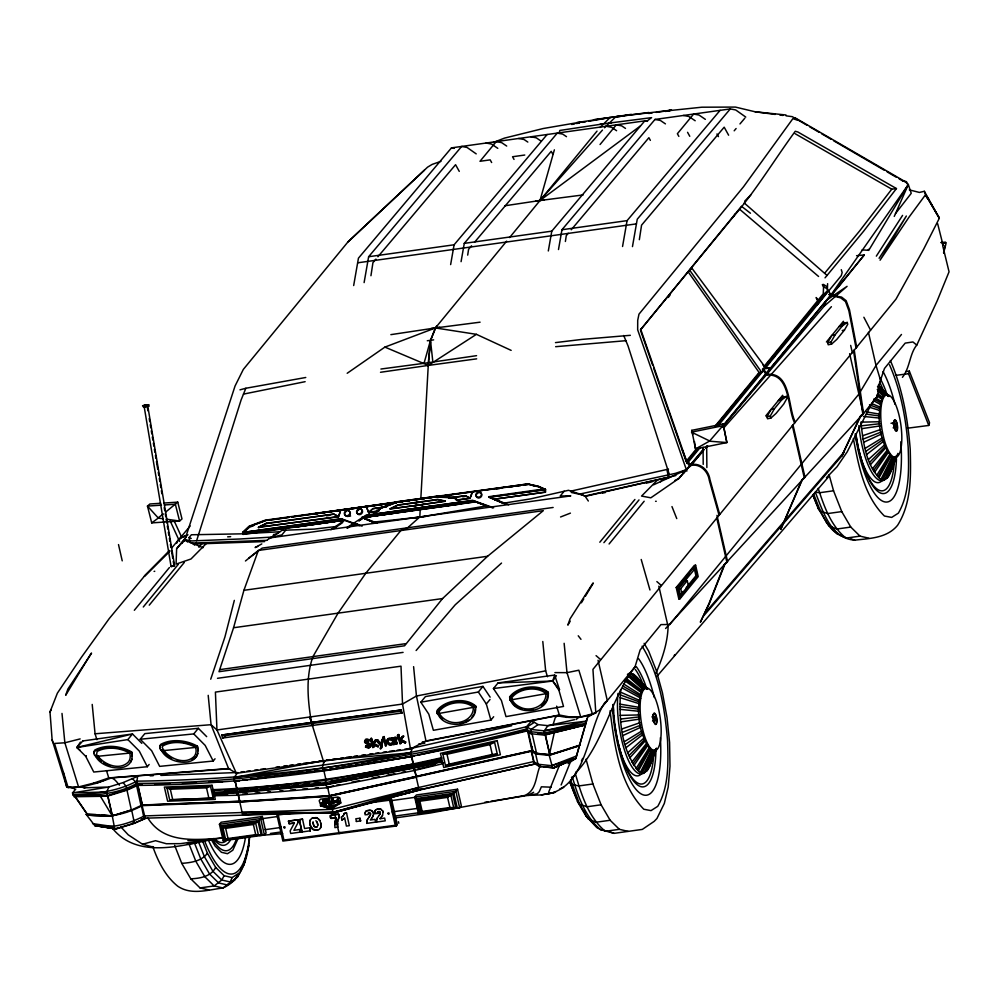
<?xml version="1.0" encoding="UTF-8"?>
<svg xmlns="http://www.w3.org/2000/svg" width="999" height="999" viewBox="0 0 999 999"><rect width="100%" height="100%" fill="white"/><g stroke="black" fill="none" stroke-linecap="round" stroke-linejoin="round"><path stroke-width="1.5" d="M321.066 824.962L320.691 827.384M338.549 798.526L337.699 798.101M334.69 824.787L336.213 817.681C325.699 820.716 330.194 811.937 338.861 814.36L339.385 816.67L337.637 821.39M332.118 799.625L331.78 802.334M474.263 713.723L475.586 705.893C478.384 727.921 440.234 731.068 436.975 710.589C444.942 699.899 465.459 696.99 475.586 705.893L475.786 706.93L437.337 713.736L437.137 712.699L442.569 719.342M541.396 706.405L546.878 700.062L548.201 692.22C550.998 714.248 512.849 717.394 509.59 696.927C517.557 686.226 538.061 683.328 548.201 692.22L548.389 693.269L509.94 700.074L509.752 699.025M327.485 802.247L327.972 799.437L326.198 799.724M330.419 804.844C329.183 807.03 328.808 799.375 327.435 802.647M169.605 550.437L144.405 576.186L169.593 551.211L144.405 576.186L109.203 618.618L81.206 657.592L57.368 693.181L50 711.975L52.135 739.897L66.708 786.837L68.169 787.612L81.581 786.875L84.653 788.199M331.943 800.898L332.23 798.888M327.322 801.223C328.933 803.233 323.801 804.832 325.474 803.446M186.388 536.725L176.636 548.676L176.074 564.123L190.984 558.99L207.155 542.669M333.479 801.86L333.903 802.684M347.19 373.276L384.902 347.103L428.296 365.422L430.482 340.334L435.414 327.947L506.655 241.146M823.626 285.776L823.238 293.831L763.923 366.608M827.609 283.666L827.209 291.883L817.382 304.757M317.694 825.873L317.807 825.124M331.606 801.36L332.43 798.451M337.724 799.687L337.512 801.41L338.261 797.689L338.112 799.212L338.574 798.688M334.677 801.747L334.265 800.961L333.466 801.648M511.85 699.737L511.7 697.864C518.793 688.348 537.037 685.764 546.053 693.681L545.854 692.632C547.365 705.781 530.569 712.537 520.129 707.142A18.506 14.273 3 0 1 511.975 699.712L511.65 698.688L511.975 699.712M324.5 800.499L323.364 800.162M420.229 509.24L419.805 516.97L407.654 527.784L400.849 530.544L365.759 573.289L338.062 613.149L312.937 656.618C305.457 677.422 307.879 701.261 311.451 722.527L312.912 723.413L312.375 725.499L323.439 761.163M420.841 498.389L428.534 360.514L430.507 341.933M337.25 800.773L337.425 798.75L338.324 798.363M942.669 245.529L949.05 271.803L937.224 300.761L916.782 345.092L912.911 341.958L905.194 343.119L884.477 368.456L879.108 384.29L877.559 396.303L863.373 413.673L668.119 625.774C667.757 642.12 662.587 658.104 656.031 672.964M327.535 800.998L328.084 799.275L327.51 799.874M329.92 802.497C330.657 802.259 331.044 805.281 329.77 804.52M574.462 719.692L547.902 725.661L544.268 730.843L544.592 735.139L585.514 724.912L554.345 732.392L549.225 755.381L535.626 753.958L531.281 751.298L329.071 796.353L239.173 801.972L142.108 805.656C124.85 814.872 105.669 818.73 86.326 814.56L94.73 825.524L116.021 829.008L133.991 823.476L145.792 818.243L134.403 823.076L115.185 828.983L114.311 826.735L112.275 815.933L131.381 810.052L141.171 805.481M313.062 821.852L312.999 823.326M337.512 825.186L337.724 821.303M152.76 846.528C158.054 861.3 165.197 876.111 177.672 886.163C191.271 895.504 208.029 889.834 222.964 887.974C242.745 879.407 248.276 856.155 249.613 836.675M330.182 805.057C328.659 804.158 327.085 796.802 329.333 805.144M334.89 822.339L334.89 827.609L337.849 827.135L337.55 823.326M620.629 689.71C618.806 717.494 620.292 750.199 639.472 772.015L643.656 772.989L647.352 770.566L650.312 764.897L651.336 760.551M326.411 803.471L327.21 803.059L327.547 799.999M653.071 716.108L653.196 714.884A5.769 1.773 82 0 1 656.368 716.608A5.769 1.773 82 0 1 655.631 724.487A5.769 1.773 82 0 1 653.071 716.108L652.147 717.182L653.196 714.884M893.83 421.678L893.718 422.902A5.769 1.773 82 0 0 896.265 431.281A5.769 1.773 82 0 0 897.015 423.401A5.769 1.773 82 0 0 893.83 421.678L892.794 423.976L893.718 422.902L891.008 423.276M330.894 803.745L331.094 801.847M331.094 802.984L330.219 805.206M329.77 802.659L329.982 801.922M337.337 801.535L337.113 802.422L337.575 798.588M329.807 802.372C329.87 799.013 328.621 805.032 330.619 802.721M142.108 805.656L145.23 818.193L333.167 812.349L419.105 789.859L536.388 763.686L419.855 789.947L334.228 812.662L242.595 814.51L238.099 794.467L237.125 795.254L213.249 795.778L214.46 792.969M214.248 794.817L213.249 795.778M321.965 804.17L320.592 803.995L321.453 803.046M330.744 803.521L330.02 805.294M320.966 826.598L321.066 825.823M332.018 801.523L331.656 802.809L332.717 802.771M691.77 430.344L695.529 448.963L726.872 442.569L723.114 423.938L691.77 430.344L692.769 434.553M723.114 423.938L726.872 442.569L709.352 441.183L695.529 448.963L694.455 441.558M370.941 275.736L372.939 262.662L375.924 259.116M331.818 802.959C330.781 803.358 332.305 796.615 332.892 799.113M331.68 802.334L331.431 803.134M467.694 255.12L468.581 249.3L471.578 245.766M565.384 241.471L566.271 235.664L568.256 233.304M639.348 239.685L641.558 225.15L724.188 127.185L728.621 135.202M380.981 744.979L381.356 744.055L377.709 739.822L376.823 739.947L376.461 740.871L377.335 740.746L380.981 744.979L381.755 740.134L383.004 739.085L381.63 747.677L380.369 748.726L381.193 745.017L380.369 748.726M381.356 744.055L382.13 739.21M334.515 801.348C334.315 804.682 336.226 800.374 333.716 801.161M365.022 813.473L365.659 811.575M365.272 812.362L365.072 814.784L368.119 814.585L368.256 813.074L369.58 812.574M381.256 748.601L383.004 739.085M378.284 811.425L377.734 813.386L374.775 813.498L375.349 810.289M374.8 812.1L374.962 811.076M373.576 814.347L372.777 816.72M353.671 285.539L358.454 258.154L451.486 147.864L644.805 120.867L647.502 121.366M364.111 282.605L368.631 256.731L461.65 146.441L467.057 147.452L476.211 153.883M336.039 801.523L336.451 802.409M450.636 264.598L454.095 244.792L547.127 134.503M461.076 261.663L464.273 243.369L557.305 133.092L562.699 134.103L566.495 136.676M548.314 250.961L551.785 231.156L644.805 120.867M558.491 249.538L561.962 229.733L654.982 119.443L730.281 108.928L735.676 109.94L745.766 117.07M622.552 246.503L627.072 220.642L720.104 110.352M632.467 246.603L637.25 219.218L730.281 108.928M333.216 801.822L334.278 802.135M323.763 800.062L324.862 800.174L323.601 799.949A2.073 1.936 47.5 0 0 322.877 800.324L322.565 801.123L324.338 803.146M336.313 801.223L336.576 802.072M413.411 766.458L413.648 765.771L325.674 782.604L236.576 791.158L236.189 789.472L325.187 780.481L413.261 764.098L413.411 766.458L440.909 760.476L441.546 757.729C366.458 774.799 289.997 786.6 212.999 789.647L212.025 790.434L213.149 792.282L236.201 791.208L237.175 790.421L235.065 781.23L239.648 780.656M440.909 760.476L441.546 757.729M132.193 756.355L131.543 751.847L131.581 752.909L95.792 756.48L94.156 754.62L93.819 751.71L94.868 749.999C105.969 744.068 120.767 745.853 131.543 751.847C136.726 774.15 102.71 770.978 95.617 756.131L95.754 755.406L101.561 761.338M160.015 747.889L159.703 746.041L160.752 744.33C171.865 738.386 186.663 740.172 197.427 746.166C202.61 768.481 168.594 765.296 161.501 750.449L161.638 749.737L164.623 753.308M197.465 747.24C186.701 741.246 171.903 739.447 160.789 745.391L159.74 747.102L160.052 748.95L161.676 750.798L197.465 747.24L197.427 746.166L195.579 747.427A18.506 12.9 21.4 0 1 194.418 756.168C185.702 765.259 170.23 759.14 163.686 750.237L162.138 747.302L163.074 745.778C172.952 740.484 186.114 742.082 195.692 747.414L195.654 746.353M943.58 252.897L944.954 245.766M943.705 252.747L946.041 243.419L945.691 242.445L941.108 242.42M137.537 777.509L136.788 781.156L137.475 785.414C268.893 784.227 399.25 762.212 526.648 731.056L530.993 733.716L544.592 735.139M332.592 799.712L332.205 798.8M332.642 799.512L332.555 798.563L332.005 799.4M323.738 799.787A2.11 1.973 47.5 0 0 322.839 800.336C328.484 805.556 315.622 804.57 323.314 802.721A6.331 5.919 47.5 0 0 321.416 803.308M337.45 802.047L338.436 800.324L338.661 801.223M370.429 814.972L370.404 813.223L368.993 812.637M380.132 813.686L380.307 812.449L379.195 811.375M380.344 812.999L379.707 814.472M237.725 839.285L232.817 850.199L227.485 853.708L221.441 852.297L215.11 846.078L211.239 839.447M891.458 469.542L887.999 477.36L884.302 479.795L880.119 478.821C865.484 464.235 863.273 441.72 860.813 422.165L879.632 421.728M334.99 821.34L336.213 817.681M587.362 718.181L575.774 758.503L553.896 767.856L539.435 766.508L534.84 763.785L533.641 761.588L531.281 751.298M234.328 600.387L224.925 636.962L210.727 679.208M324.787 803.046L323.976 803.958M343.793 814.672L344.18 813.448L346.578 813.124L349.338 825.686L346.403 826.073L344.63 817.819L343.406 819.118M377.959 811.787L377.734 813.386M327.297 800.511L327.947 799.437M233.566 627.747L243.918 590.309L258.354 550.449L543.331 510.651L487.599 556.268L442.557 598.563L404.583 645.779L218.993 671.703L233.566 627.747L442.557 598.563M339.136 515.372L340.671 509.902M470.666 497.002L472.589 491.845M380.919 369.031L424.038 363.311L430.482 340.334L433.653 339.86M509.59 237.562L540.009 200.499L554.37 149.838M559.015 133.441L559.852 130.457L605.894 123.501M327.572 802.484L327.073 803.221M584.802 726.872L575.774 758.503L552.647 767.894L549.225 755.381L579.532 745.679L549.775 754.832L536.613 753.458L531.98 750.724L329.483 795.853L239.173 801.972M584.952 724.3L587.712 717.157L599.6 710.014L635.014 666.87L640.134 649.949L660.938 624.6L669.992 624.487M750.449 213.224L741.483 206.293L640.384 329.982L732.979 217.158C756.031 190.534 774.375 159.765 795.254 131.281L797.851 131.993L896.44 188.561L863.66 231.156L825.037 277.847M907.192 428.246L928.745 425.449L908.541 373.726L909.352 371.116L905.818 371.566M928.745 425.449L929.569 422.839L909.352 371.116M540.259 765.571C535.601 775.661 536.738 790.733 524.7 795.466L430.207 813.024L394.667 817.994M552.984 724.949L555.244 717.694L557.317 715.796L561.338 716.246M196.616 540.734L241.109 399.95L245.854 388.261L305.769 377.485M554.67 675.062L552.747 681.031L558.941 690.321L563.511 706.443L505.993 716.62L501.423 700.499L493.444 688.536L498.051 682.916L554.67 675.062L559.502 689.635L558.941 690.321M184.378 541.283L235.052 386.014L243.319 369.418L347.914 241.97L427.572 167.158L432.155 164.398L440.971 161.351M325.849 801.548L325.249 800.199L328.047 799.237M339.198 801.797C338.836 802.447 336.85 801.073 339.098 801.722M396.903 744.168C393.456 741.608 399.475 735.476 395.342 739.135L395.454 737.349L394.593 737.462L396.041 744.28L397.277 743.244C394.543 740.084 399.438 733.903 395.342 739.135M442.532 763.76L441.483 761.263L442.532 763.76L414.335 770.504L414.023 767.444L413.386 768.219L326.124 784.764L236.925 792.869L237.462 795.241L326.81 787.774L413.936 770.591L414.573 769.817L419.105 789.859L421.703 788.586M414.335 770.504L414.573 769.817M336.014 801.423C334.965 801.96 337.6 802.172 336.526 802.497M258.828 527.934L258.429 527.36L338.486 516.57L340.734 510.114M456.156 500.074L470.017 498.201L472.265 491.745M431.093 339.223L435.439 328.384M335.352 800.836C338.399 800.224 333.304 801.098 336.213 801.073M337.587 801.46L337.987 800.574M332.879 802.559L331.656 802.809M322.939 800.511L324.775 802.796L322.128 803.995M559.615 764.872L548.713 792.057M338.124 819.442L338.649 818.019M511.7 725.749L412.437 748.114L410.676 752.821L411.263 757.055L414.672 755.744M330.881 804.307L330.532 804.932M571.203 760.027L561.113 785.002M649.55 766.345L656.206 749.4M890.196 473.139L897.951 453.371M546.216 794.292C587.462 787.724 586.825 729.395 604.82 702.584L607.305 700.624L598.051 660.239M648.851 767.682L656.418 748.601M889.497 474.475L897.065 455.407M367.445 819.555L367.07 820.404A7.53 6.856 41.9 0 0 366.808 823.376L375.562 822.127L374.937 819.355L370.342 820.042L371.878 817.969M377.147 818.268L376.76 819.118A7.53 6.856 41.9 0 0 376.511 822.077L385.264 820.841L384.627 818.069L380.032 818.755L381.581 816.683M648.064 769.193L656.355 748.413L655.956 749.175A64.011 19.618 82 0 1 635.052 782.704A64.011 19.618 82 0 1 613.249 704.532M888.71 475.999L896.44 456.593M365.259 741.795L365.497 739.41A2.385 1.998 21.9 0 1 367.807 739.173L369.205 739.997L368.269 741.52L367.382 740.933A1.561 1.311 21.9 0 0 365.909 740.896L365.759 742.457L370.117 745.104A2.385 2.01 21.9 0 1 370.579 746.678L368.681 748.313L365.509 747.002L366.508 745.566L369.18 746.515A1.536 1.286 21.9 0 0 369.942 745.729L368.668 743.818M365.509 747.002L366.508 745.566M368.269 741.52L369.205 739.997M372.827 747.527L374.051 746.478L372.827 747.527L370.304 739.36L371.516 738.311L372.59 743.893L371.516 738.311M373.763 743.306L378.496 745.866L378.122 746.79L373.389 744.23L376.461 739.997L375.224 740.172L372.964 742.956M372.59 743.893L375.224 740.172M373.389 744.23L376.461 739.997M377.335 740.746L377.709 739.822M382.892 737.599L384.103 736.563L386.263 745.654L385.427 745.766L382.892 737.599L384.103 736.563M385.427 745.766L386.638 744.73M392.195 737.799L392.157 739.809L392.195 737.799L393.019 737.687L394.855 743.581L393.643 744.617L393.331 743.606C388.886 749.575 382.842 737.749 390.921 738.773M394.48 744.505L393.019 737.687M393.643 744.617L394.855 743.581M400.037 743.731L401.261 742.682L400.037 743.731L397.502 735.564L398.726 734.515L399.8 740.084L398.726 734.515M397.29 738.686L397.889 737.062M396.041 744.28L394.593 737.462M399.8 740.084L402.435 736.375L403.671 736.201L400.599 740.434L405.332 742.994L405.706 742.057L400.974 739.51L403.671 736.201M651.885 759.19L656.256 748.338M892.519 465.984L896.353 456.493M722.477 427.048L824.113 306.218L826.56 300.2L838.935 286.388L864.272 254.945L856.555 255.707M176.623 543.331C177.747 538.436 183.242 536.863 187.362 535.526M244.98 861.987L237.587 877.072L222.964 887.974L214.161 885.938L200.025 887.911L190.797 878.833L181.756 863.373L174.625 845.329M894.754 459.752L895.903 456.93M137.475 785.414L127.085 790.134L107.318 796.215L106.781 791.945L108.816 786.987L123.164 782.567L137.787 776.298M309.877 820.741L311.788 818.169L316.346 817.557M310.377 819.655L309.702 823.176M646.465 771.153L655.456 749.512M887.1 477.947L896.091 456.306M645.479 771.802L654.782 749.949L653.646 750.699L651.023 750.087C638.361 733.978 635.064 708.84 642.345 689.772L644.655 688.249L647.277 688.86M886.113 478.596L895.416 456.755L896.602 455.981M248.851 845.579L243.506 865.708L240.896 868.268M324.275 803.646L322.702 804.27M644.492 772.452L654.145 750.374M885.126 479.245L894.792 457.167L891.67 456.893C879.008 440.784 875.711 415.646 882.991 396.566L885.301 395.042M387.624 741.158L388.811 739.834L391.533 740.097A2.71 2.273 21.9 0 1 392.607 741.221L392.582 743.481L390.272 744.442A2.722 2.285 21.9 0 1 387.674 741.246M894.255 216.408L908.328 184.528L905.244 181.693L794.954 117.732M320.417 828.009L320.779 827.297M239.298 872.889L232.18 877.572L230.17 881.955L221.778 880.007L212.974 871.353L204.37 856.618L198.214 841.021M373.401 815.459L371.803 818.056M382.48 815.434L383.166 811.95M130.569 762.299L132.005 759.19M197.889 753.508L196.453 756.618L191.758 760.276M392.507 813.236L392.532 813.174A1.324 1.211 41.9 0 0 392.257 811.95L392.207 811.912M178.159 540.372L190.185 525.986M336.463 800.911L336.738 802.022M642.494 772.726L653.046 750.561M883.141 479.52L893.693 457.355M576.373 771.553L574.475 775.499L571.44 777.796M581.418 761.026L582.679 758.403M332.992 799.15L332.492 799.774M436.001 327.222L436.575 326.049M641.52 772.502L652.31 750.386M882.167 479.295L892.944 457.18M50 711.975L51.299 709.377M327.485 802.834L326.124 803.845M640.459 772.252L651.598 750.224M881.106 479.045L892.244 457.018M236.85 876.048L234.827 879.932L227.223 884.927L218.631 882.929L209.603 874.063L200.774 858.953L194.355 842.681M294.38 822.964L290.135 830.931L290.709 833.466L300.662 832.067L300.062 829.432L293.931 830.331L298.226 822.289L297.665 819.829L288.486 821.128L289.073 823.75L294.293 823.051L289.161 823.663L288.561 821.041M329.707 804.42L327.672 801.485M370.005 815.758L370.617 813.735M343.269 815.646L343.868 814.585M367.37 819.642L367.907 818.718M377.073 818.356L378.971 815.496M202.572 841.008L207.417 853.246L215.684 867.407L224.126 875.698L221.778 880.007L214.161 885.938L204.92 876.86L195.891 861.4L188.761 843.356M329.083 799.787L328.621 800.449L329.358 799.45M638.361 770.928L650.299 749.375M878.995 477.722L890.933 456.168M337.899 801.298L339.335 801.635M766.92 416.745L771.053 409.44L774.4 408.766L781.73 399.825L786.513 396.416L787.037 398.214L783.74 404.046L776.073 413.399L770.853 418.082L767.507 418.768L766.92 416.745L770.266 416.059L774.4 408.766M827.647 342.769L831.78 335.464L835.114 334.777L842.444 325.849L847.239 322.44L847.764 324.238L844.455 330.07L836.8 339.41L831.568 344.106L828.221 344.78L827.647 342.769L830.981 342.083L835.114 334.777M416.121 650.524L455.219 604.795L501.535 563.074M637.312 769.892L649.675 748.763M877.946 476.685L890.321 455.556M328.271 801.036L328.771 800.286M895.491 213.611L911.238 193.319L908.328 184.528L868.755 250.337L862.112 249.862M91.171 653.296L65.697 695.254L67.92 688.973L91.571 653.209M330.806 802.409L330.12 803.258M570.217 621.191L567.832 625.124L570.054 618.843L592.882 583.191M581.368 602.834L583.753 598.901M585.339 596.278L593.306 583.166M93.856 752.784L94.905 751.073C106.006 745.129 120.804 746.915 131.581 752.909M380.119 818.668L380.644 817.831M636.038 768.643L648.95 748.051M876.685 475.449L889.597 454.845M876.335 256.144L902.572 215.384M879.095 258.279L906.355 216.021L880.069 260.202L908.915 217.295L925.598 194.643L924.337 191.308L919.392 192.432L909.29 189.86M335.09 802.484L334.528 802.447M320.492 827.921L320.055 828.571A4.695 4.271 41.9 0 1 318.431 829.807L317.707 830.057M80.407 742.12L76.886 747.489L85.752 756.405L93.769 772.04L147.315 766.72L149.151 764.472M335.052 802.509L333.229 802.821L333.666 801.136M471.99 717.182L473.501 714.884M902.422 377.322C909.877 368.219 909.639 353.559 916.782 345.092M556.406 675.636L552.747 681.031L493.444 688.536M215.684 867.407C211.014 876.61 200.112 878.396 190.797 878.833M732.979 217.158L735.127 214.023M633.853 765.596L647.427 745.928M874.487 472.39L888.074 452.722M908.328 184.528L831.543 294.106L722.652 426.785M367.819 818.805L369.268 816.782M418.444 813.536L422.202 811.413L449.912 807.542L459.64 807.779L461.326 805.731L457.542 789.222L416.346 794.979L414.66 797.027L418.444 813.536L459.64 807.779L455.869 791.27L457.542 789.222M237.75 772.502L234.216 777.472L234.54 781.742L239.71 780.669M381.506 816.77L382.555 815.346M369.18 816.87L370.08 815.671M378.883 815.584L379.782 814.385M668.306 297.44L670.154 294.955M632.817 763.835L646.852 744.942M873.463 470.629L887.499 451.748M752.06 382.667L753.92 380.219M756.73 376.523L758.591 374.076L755.581 377.647M328.421 800.873L327.522 801.648M896.44 188.561L891.77 189.161L859.652 230.906L824.724 273.127M692.732 463.499L703.983 449.525M924.337 191.308L939.347 218.207L923.738 248.988L896.016 299.101L592.944 669.367L595.804 712.936C583.578 717.969 570.017 718.818 557.28 715.646L425.362 741.395M867.994 250.225L868.718 249.3M325.1 800.361L325.936 799.712M631.805 762.087L646.203 743.843M872.439 468.881L886.85 450.636M686.513 462.425L698.476 447.564M400.174 739.16L402.435 736.375M698.838 447.727L687.012 461.8M716.395 426.186L760.264 372.327M181.781 543.493L184.902 539.71L191.696 540.934L240.347 538.973L271.728 537.087L274.313 535.476M191.396 542.807L190.235 542.669L189.073 537.587L191.383 534.765L241.733 533.841M134.328 610.277L169.405 567.544M143.282 606.992L178.359 564.26M194.418 545.167L196.216 542.969M149.238 605.157L184.328 562.412M198.913 547.302L202.622 542.794M640.446 125.924L540.009 200.499L597.015 131.131M599.962 127.535L610.114 117.507L588.711 121.279M85.752 756.405L86.326 755.719M285.789 530.094L281.868 534.89L268.793 538.061L570.804 495.879L560.239 496.003L564.173 491.221M80.032 750.237L76.886 747.489L127.86 739.585L132.48 733.965L141.821 743.368M215.047 758.79L213.199 761.038L159.665 766.37L151.648 750.724L140.21 739.248L144.83 733.628L198.364 728.296L206.681 736.65M140.21 739.248L193.756 733.915L198.364 728.296M236.189 789.472L236.788 788.735L235.814 789.535L212.025 790.434M236.576 791.158L237.175 790.421M236.925 792.869L237.562 792.095L236.588 792.881L213.486 793.755M237.462 795.241L238.099 794.467M759.939 373.663L688.136 271.803L691.945 268.244L765.646 367.794M262.325 816.495L258.966 820.616L253.384 824.475L225.674 828.346L222.877 827.497L219.443 824.287L221.116 822.239L262.325 816.495L266.109 832.991L264.423 835.039L223.214 840.796L219.443 824.287L260.639 818.543L264.423 835.039L255.707 834.664L227.997 838.536L223.214 840.796M323.339 762.449L325.087 760.314L322.527 765.484L323.201 770.729L410.015 756.83M325.786 779.744L325.187 780.481L326.548 784.252L413.811 767.707L413.436 766.033L390.447 770.266M415.896 777.297L329.483 795.853L329.208 799.612M493.668 716.733L490.896 720.104L433.379 730.294L428.808 714.173L420.829 702.197L425.437 696.578L482.954 686.4L490.147 697.165M599.825 542.22L634.902 499.475M420.829 702.197L478.346 692.02L482.954 686.4M603.908 542.669L638.985 499.925M703.596 450.586L678.771 478.546L650.836 497.814L641.57 496.066L657.742 479.745M609.09 543.98L644.168 501.236M660.464 481.843L663.236 478.459M490.896 720.104L486.326 703.983L490.022 699.487M691.033 465.696L688.386 461.938L686.113 461.426L696.965 448.201M714.722 426.561L759.115 372.477M687.499 460.601L689.472 458.204M692.432 454.595L694.405 452.185M716.108 425.736L748.676 386.064M750.649 383.666L753.608 380.057M716.121 426.073L760.239 372.315M762.811 364.722L764.647 366.945L818.169 301.723L816.133 297.527L818.843 300.924L764.098 367.232M826.498 291.583L818.843 300.924L825.636 292.657M690.409 466.508L686.95 462.712L687.3 463.249L700.124 447.627M718.731 424.962L841.283 275.637L842.169 272.477L841.283 269.668M683.416 473.264L686.363 469.667L675.361 473.376L579.845 494.055L568.493 490.297L530.282 498.938L504.632 503.034M832.03 294.243L828.933 294.543L832.03 294.243L864.272 254.945M765.709 415.971L782.654 395.304L783.179 397.103L778.383 400.499L781.73 399.825M826.423 341.983L843.368 321.328L843.893 323.127L839.11 326.523L842.444 325.849M676.211 587.487L694.355 565.372L695.604 565.197L698.214 576.61L680.069 598.726L678.821 598.901L676.211 587.487L677.447 587.312L695.604 565.197M689.31 574.325L677.484 588.723L678.733 588.548L680.444 596.016L697.19 575.611L695.479 568.156L678.209 588.998L680.706 588.648L687.25 580.681L688.436 585.876L681.892 593.843L679.407 594.193L678.808 591.595M680.182 594.992L683.141 591.383M686.088 587.787L695.941 575.786L697.19 575.611M678.821 598.901L681.693 595.404M684.552 591.92L689.335 586.101M901.473 334.465L876.023 365.459L858.89 394.093L669.879 624.387M674.188 655.506L674.887 654.645M600.049 144.518L616.321 124.85L621.715 125.862L625.499 128.434M703.558 449.163L678.771 478.546L674.8 480.544M722.327 426.436L826.56 300.2L847.077 286.338L824.113 306.218M171.616 548.051L177.635 540.896M766.857 365.609L769.817 362.075M772.776 358.554L774.762 356.206M703.633 449.463L686.575 469.73L653.608 484.79M377.922 256.755L455.569 164.698L459.265 171.378M474.562 242.22L551.211 151.336L552.697 154.008M571.241 229.758L648.9 137.7L650.374 140.372M734.178 130.807L736.113 128.521M739.972 123.938L744.804 118.219M75.799 789.06L72.502 792.931L74.088 796.752L107.318 796.215M329.158 800.211L329.82 799.437M656.605 676.748L829.395 475.874M704.732 613.336L843.818 452.372L842.681 454.97L703.608 615.946M709.814 440.796L722.851 425.736L691.508 432.142L709.877 441.083M324.051 800.049L324.775 799.862M321.728 802.996L323.439 802.322M325.499 801.71L325.224 800.361M329.92 802.697L330.394 802.771A1.399 1.311 47.5 0 0 330.657 802.047L331.006 801.248L330.969 802.559M333.604 801.423L334.44 800.973M333.429 802.522L334.103 802.309M335.389 801.173L335.352 801.747M280.906 826.772L281.231 828.196M176.636 548.676L184.44 539.86L203.022 547.714M540.009 200.499L602.459 130.082M604.507 127.772L615.821 116.708L671.478 110.177L665.496 111.463M705.656 448.276L707.717 445.954M724.175 427.422L831.405 306.668M288.486 821.128L297.665 819.829M310.352 830.781L302.035 831.967L299.25 819.704L302.547 819.18L304.57 828.521L309.665 827.759L310.277 830.868L309.665 827.759M298.226 822.289L297.59 819.917M302.547 819.18L299.25 819.704M299.987 829.52L300.587 832.155M302.035 831.967L299.325 819.617M330.344 815.571L338.861 814.36M339.31 816.757L338.786 814.447M344.18 813.448L346.578 813.124M342.532 816.42L341.283 817.294L341.995 820.004M340.147 832.454L339.136 833.591L334.328 812.437M360.015 818.231L360.539 820.953L360.015 818.231L355.819 818.78L356.418 821.428M374.775 813.498L377.809 813.298M366.808 823.376L366.883 823.276A7.53 6.856 41.9 0 1 367.145 820.316M379.333 800.211L390.147 798.775L391.158 797.652L397.352 824.874L396.341 825.998L282.867 841.058L276.673 813.835M376.511 822.077L376.586 821.99A7.53 6.856 41.9 0 1 376.848 819.03M207.417 853.246C201.523 861.35 190.996 862.636 181.756 863.373M323.189 800.174L322.839 800.898L324.625 802.959M328.758 800.786L328.009 801.535M870.441 464.635L885.601 447.989M629.795 757.841L644.967 741.196M665.596 628.521L668.119 625.774M342.457 816.508L343.344 815.559M576.023 772.552C604.195 742.844 610.564 698.85 635.014 666.87M320.442 805.756L330.994 806.93L340.796 802.934L331.243 809.028L320.442 805.756L331.356 806.555L340.796 802.934L339.86 797.876L337.999 797.015L320.529 799.188L319.168 800.699L320.791 805.381L326.798 807.679L325.025 798.626M333.404 807.529L331.918 797.764M338.311 801.385L338.261 800.699M744.68 201.174L750.886 194.842M869.567 462.437L885.089 446.678M628.92 755.644L644.442 739.884M365.572 811.663L366.271 810.951M375.274 810.376L375.961 809.665M244.268 531.718L249.463 526.548L265.647 520.479L288.736 517.332M347.914 241.97L424.463 170.13M178.272 540.134L181.269 537.35L187.974 534.777M369.33 512.849L368.756 512.562L372.989 508.628L386.838 506.643L372.989 508.666L368.481 512.387L369.043 512.937M344.118 520.204L243.032 534.415L242.595 532.504L249.076 526.61L265.434 520.704M244.081 532.105L249.488 527.197L253.571 525.724M374.563 516.046L374.126 514.135L380.607 508.241L396.965 502.335M868.431 459.552L884.427 445.005M627.784 752.746L643.793 738.211M339.26 801.56L337.849 800.736M393.306 743.268L392.182 744.03M826.435 477.722L836.975 466.808L847.227 451.81L868.518 409.627L874.4 399.188L877.559 396.303M160.727 503.271L149.887 503.996L147.477 506.093L151.711 522.889L179.583 521.028L181.993 518.931L177.76 502.135L165.772 511.988M245.454 560.988L258.354 550.449M328.446 801.123L327.734 801.685M576.086 719.567L578.396 717.632L595.804 712.936M366.283 739.972L366.133 741.533L370.492 744.168A2.385 2.01 21.9 0 1 370.954 745.754L369.056 747.389M161.413 505.157L147.477 506.093L158.129 517.844L163.386 513.936M213.149 792.282L213.786 791.77L214.123 793.231L237.225 792.357L236.838 790.684L224.55 791.258M683.091 472.29L686.363 469.667M866.745 454.42L883.278 441.521M626.098 747.627L642.632 734.727M147.315 406.218L144.418 406.93M147.79 406.268L174.663 565.946L171.091 566.545L173.838 565.921M100.137 795.828L112.275 815.933L86.326 814.56L112.275 815.933L107.642 795.704L76.261 796.215M222.615 738.036L225.874 735.576L399.937 711.263L402.135 712.961L222.615 738.036L221.691 735.052L401.211 709.989L402.135 712.961M248.938 558.016L262.175 548.101L553.134 507.467M96.603 825.424L94.73 825.524L116.021 829.008L118.082 827.459M646.64 121.329L651.598 117.645L605.631 123.539M151.711 522.889L158.204 518.131L163.149 518.731M428.296 365.422L476.411 334.328L511.151 350.374M575.973 758.378L568.019 763.536M351.785 526.111L355.457 523.476M359.128 520.829L366.496 515.521L375.761 514.185M353.584 525.524L356.031 523.763M270.692 537.749L278.796 532.405M330.906 529.795L344.655 520.179M333.978 528.608L342.732 522.489M544.268 730.843L586.001 723.301L544.13 733.104L530.519 731.68L526.186 729.033C398.976 761.563 268.119 779.532 136.788 781.156C117.095 791.658 94.818 793.93 72.865 794.967C94.93 795.853 117.32 794.28 137.013 783.378C268.843 783.403 398.751 757.03 526.485 726.735L531.118 729.47L544.268 730.843L586.6 721.128L547.902 725.661L538.036 724.625L531.118 729.47L530.993 733.716M865.883 451.323L882.766 439.697M625.237 744.53L642.132 732.891M276.885 533.791L282.068 530.294L314.148 529.12L336.601 526.461M341.92 820.092L343.494 819.03M346.753 527.734L366.009 515.184L376.673 513.698M347.327 528.296L355.007 523.276M358.853 520.779L366.571 515.746L375.711 514.473M538.036 724.625L534.39 722.314L527.16 726.947L526.985 731.168M690.084 269.418L691.945 268.244M325.174 803.546L325.924 803.72M267.42 539.797L269.605 538.436M865.084 448.414L882.267 437.887M326.074 799.824L325.736 801.523M624.437 741.62L641.633 731.081M893.156 427.834L894.142 427.26M652.509 721.028L653.496 720.466M942.444 244.305L945.691 242.445L941.183 242.745M321.091 803.483L321.566 803.146A6.331 5.919 47.5 0 1 323.464 802.559L323.301 802.497M261.8 543.906L255.095 547.564L257.767 546.403M533.628 792.269L527.934 795.404L490.959 801.248M464.847 722.215L468.793 720.067M442.794 753.833L447.003 754.27L490.034 744.58L494.555 742.17L497.277 754.033L445.504 765.696L442.794 753.833L494.555 742.17M239.985 389.835L245.854 388.261M543.081 766.72L553.896 767.856L573.301 758.616M317.083 826.985L316.134 827.384M62 713.423L64.86 742.781L78.559 786.937L93.844 783.066L108.766 777.934L228.559 768.531L236.376 773.326L410.502 749L425.986 740.946L559.353 715.009L568.618 716.758L580.694 716.807L566.995 672.652L564.135 643.294M447.577 797.364L455.869 791.27L414.66 797.027L419.867 801.223L447.577 797.364L449.912 807.542M366.183 811.051L369.842 810.139M375.886 809.752L378.159 808.94M243.806 814.535L245.941 813.498M561.301 788.336L563.736 787.175L559.715 789.073M327.148 803.134L325.711 803.533M258.429 527.36L266.333 523.626L333.828 514.135L338.486 516.57M863.673 442.295L881.393 434.066M623.039 735.501L640.759 727.26M126.748 789.822L135.152 785.876M553.896 767.856L575.861 758.328L551.585 765.671L537.986 764.247L533.641 761.588L418.244 787.587L332.055 809.365L144.468 815.933C128.983 823.538 112.113 829.232 94.73 825.524M445.504 765.696L449.263 764.135L492.295 754.445L497.277 754.033M166.958 787.924L170.317 789.222L206.518 787.861L210.502 786.263L213.224 798.139L169.668 799.787L166.958 787.924L210.502 786.263M143.257 406.868L149.188 406.044L148.351 405.944M493.181 142.545L504.445 138.124L543.094 128.546L582.38 121.791M560.564 516.982L570.417 513.124M863.086 439.135L881.031 432.092M622.452 732.329L640.384 725.286M551.585 765.671L576.548 756.006M136.401 785.401L142.295 784.739M142.407 804.994L141.034 805.631L136.538 785.239L137.775 784.764L142.407 804.994L239.835 801.31L329.608 795.704L532.105 750.574L536.75 753.308L539.672 753.608M384.902 347.103L435.414 327.947L476.411 334.328M397.177 502.11L380.994 508.179L374.375 514.06L380.607 507.867L396.79 501.785L527.772 483.978L538.598 486.563L545.729 489.735L488.998 497.077L505.419 504.108M105.632 779.744L96.741 783.016L93.844 783.066M326.798 799.575L325.562 800.274L325.637 801.548M862.474 435.789L880.556 429.533M621.828 728.983L639.909 722.727M551.148 787.175L541.383 786.812L539.285 791.645L537.225 793.805L527.934 795.404L541.408 794.942L551.66 792.844M579.77 745.079L549.775 754.832L545.129 734.602M131.506 809.902L112.4 815.783L107.767 795.541L126.873 789.66L131.381 810.052M566.421 717.419L568.618 716.758M418.244 787.587L333.167 812.349L242.595 814.51M460.389 723.488L463.361 722.639M405.394 793.069L409.852 791.845M412.812 791.033L417.257 789.809L412.774 790.996M120.804 826.872L128.247 834.839L142.545 844.242L155.532 840.696L166.321 843.73L180.507 843.631L222.602 837.861M372.565 801.872L334.228 812.662L284.39 812.836M375.549 801.073L387.462 797.851M390.434 797.04L394.905 795.828M397.877 795.029L402.347 793.818L334.228 812.662L241.533 812.262M419.855 789.947L333.167 812.349L331.056 805.032M154.108 571.416L154.758 571.253M80.157 738.91L64.86 742.781L54.47 743.456L68.169 787.612M81.618 787.012L96.778 783.166L111.538 777.909L229.882 768.693M144.942 405.194L143.981 405.519L145.23 405.494M323.776 803.92L321.178 804.32M169.668 799.787L213.224 798.139M576.673 726.91L545.267 734.44L549.9 754.682M579.657 726.186L585.639 724.75M546.453 734.29L553.034 732.704M417.532 769.105L435.302 764.859M442.694 763.086L443.494 762.899M316.683 827.184L313.986 826.348L313.024 822.477M668.631 477.31L585.252 496.366L582.729 494.98L571.428 492.482L570.866 491.121L668.481 469.118L667.132 470.766L668.743 477.797L664.273 478.871M646.353 483.129L652.322 481.718M675.861 475.524L585.039 496.041L579.845 494.055M417.557 755.232L525.973 730.669M413.024 764.784L441.308 758.403M413.798 768.131L441.246 761.95M312.699 817.806L317.382 817.956M326.648 799.737L327.959 799.312M549.625 793.506L555.544 792.207L541.408 794.942M367.095 810.589L370.929 810.314M376.798 809.302L380.631 809.028L382.742 811.051M602.372 493.169L605.406 492.507M413.561 766.008L441.071 760.027M843.893 323.127L847.239 322.44M842.232 330.519L844.455 330.07M783.179 397.103L786.513 396.416M111.863 827.559C136.301 858.965 179.62 846.103 212.45 839.46L187.874 840.559M243.481 394.106L305.132 381.68M415.309 517.869L486.463 505.931M333.566 785.788L326.81 787.774L326.124 784.764L326.76 783.99L320.604 784.552M336.626 785.189L339.672 784.577M351.91 782.167L359.553 780.669M371.778 778.258L379.42 776.747M387.063 775.236L394.705 773.738M402.347 772.227L405.407 771.628M547.477 676.735L545.654 670.853L416.458 696.016L402.535 704.045L216.958 729.969L211.064 724.7L208.204 695.341M317.782 829.969L314.498 830.144A4.446 4.046 41.9 0 1 312.575 829.22L310.214 825.636L309.777 823.089M322.065 760.876L234.216 777.472L410.676 752.821L326.623 760.177M329.82 783.416L352.784 779.058M360.439 777.609L363.511 777.022M366.571 776.448L378.821 774.125M381.88 773.538L389.535 772.09M392.595 771.515L410.964 768.031M439.036 712.362L439.36 713.373A18.506 14.273 3 0 0 447.527 720.816C457.779 726.011 474.05 719.854 473.339 706.992L475.686 706.58M330.657 781.28L376.648 772.814M379.707 772.239L387.375 770.828M145.055 405.02L146.716 404.745M145.604 405.594L148.963 404.695L142.532 405.769L147.552 404.92L146.728 404.895M325.324 803.608L326.223 803.333M579.532 122.902L576.473 123.451L579.495 123.039M582.592 122.365L585.651 121.828M509.84 699.712L511.75 699.375M545.953 693.318L548.289 692.906M437.237 713.386L439.36 713.373M571.665 124.475L574.675 123.951M484.827 802.297L487.887 801.772M424.038 363.311L476.56 355.669M221.691 735.052L401.211 709.989M326.773 769.617L323.738 770.079L326.149 780.631M329.807 769.143L332.829 768.668M335.864 768.194L338.898 767.731M341.933 767.257L344.967 766.782M347.989 766.32L351.024 765.846M355.582 765.134L358.604 764.672M361.638 764.198L364.672 763.723M367.707 763.248L370.741 762.786M373.763 762.312L376.798 761.837M381.343 761.138L384.378 760.664M387.412 760.189L390.447 759.727M393.481 759.252L396.503 758.778M399.538 758.303L402.572 757.841M405.606 757.367L410.152 756.668M326.648 769.767L250.537 779.382M329.67 769.292L332.704 768.83M335.739 768.356L352.41 765.758M355.444 765.296L358.479 764.822M361.513 764.347L378.184 761.762M381.218 761.288L384.253 760.813M387.287 760.351L410.027 756.817M555.481 342.607L582.217 339.373L630.344 335.314M576.685 122.59L631.343 114.348M608.603 123.152L611.588 122.702M504.682 205.806L544.33 199.85M390.871 334.64L439.735 327.297M861.475 428.696L880.057 425.924M368.756 512.562L377.947 511.176M414.722 505.656L445.367 501.061L437.612 499.363L414.535 502.672M620.841 721.89L639.422 719.13M648.701 113.486L652.11 112.962M656.293 112.375L671.478 110.177M379.233 510.826L368.481 512.387L366.421 506.53L366.983 507.092M409.965 506.381L445.304 501.261L437.749 499.687L414.622 502.897M380.507 372.277L429.145 365.297M313.049 513.961L438.261 495.991L454.17 497.589L461.301 502.297L456.093 502.659M315.135 514.035L318.169 513.598M322.702 512.949L325.736 512.512M328.758 512.087L333.291 511.438M336.326 511.001L340.859 510.352M343.893 509.915L354.483 508.391M357.505 507.954L389.747 503.334M392.819 502.897L403.559 501.348M406.618 500.911L409.69 500.474M412.762 500.037L417.357 499.375M420.429 498.926L438.836 496.291L454.745 497.889M414.385 508.653L425.199 507.092M428.284 506.655L439.098 505.107M442.195 504.657L453.009 503.109M297.277 526.885L343.469 520.254L297.103 526.71M364.011 517.307L460.801 503.421L460.726 501.998M270.042 520.054L274.65 519.405M277.734 518.981L282.342 518.331M285.414 517.894L288.486 517.457M291.558 517.032L296.166 516.383M299.238 515.946L396.216 502.322L265.259 520.154L249.076 526.236L242.844 532.43L242.957 533.841L344.205 520.067L341.433 519.018L285.976 526.56M400.037 501.898L403.109 501.473M406.181 501.036L410.789 500.387M413.873 499.962L424.625 498.451M427.697 498.014L432.305 497.365M435.377 496.928L527.747 483.953L538.349 486.238L545.292 489.423L545.354 492.045L493.893 499.275L506.343 504.283M496.565 488.973L499.575 488.548M510.102 487.062L513.111 486.65M517.619 486.014L520.629 485.589M525.137 484.952L528.146 484.527M422.402 501.798L397.864 505.257L389.947 508.991L426.898 504.008M450.025 497.927L465.359 495.766L470.017 498.201M326.573 515.796L329.633 515.359M462.699 496.778L465.771 496.353L465.359 495.766M544.88 488.836L488.636 496.74L508.703 504.82M242.595 532.504L341.034 518.668L362.088 526.161M374.126 514.135L424.875 507.005M427.959 506.568L431.031 506.143M460.252 502.035L472.552 500.299L493.618 507.792M243.007 533.091L341.433 519.255L359.665 525.736M374.525 514.722L422.215 508.016M460.664 502.609L472.964 500.886L492.607 507.867M363.873 517.432L475.649 501.835M524.762 155.032L512.549 156.743L514.023 159.415M368.631 256.731L454.095 244.792M464.273 243.369L551.785 231.156M561.962 229.733L627.072 220.642M357.642 262.812L636.438 223.876M313.187 513.911L389.473 503.334M392.545 502.909L403.309 501.411M406.381 500.986L409.453 500.561M414.061 499.925L424.825 498.426L412.562 500.012M427.897 498.002L432.505 497.365M435.589 496.94L454.295 497.952L460.452 502.085L460.964 503.983L363.973 517.432L395.816 513.049M345.579 510.064L348.614 509.64M376.648 508.803L379.72 508.366M347.515 516.458L350.599 516.021M405.606 509.69L410.177 509.053M413.224 508.628L460.452 502.085M413.798 509.19L461.014 502.647L454.87 498.513M868.83 538.186L860.027 536.138L850.786 527.072L841.757 511.6L833.541 490.784L819.405 492.757L815.246 492.07C822.814 510.764 830.606 538.449 854.694 540.159C869.967 538.399 887.05 538.124 897.577 525.312C911.812 502.834 910.838 474.862 910.226 449.313C907.791 419.031 902.547 388.574 890.359 360.577M243.918 590.309L487.599 556.268M841.757 511.6L827.622 513.573L820.266 511.001L818.131 508.366L812.761 494.755M850.786 527.072L836.663 529.045L828.87 525.749L818.131 508.366M860.027 536.138L845.891 538.111C830.806 525.674 824.113 506.381 818.193 488.386M684.752 581.031L687.25 580.681M220.142 669.58L405.731 643.656M217.495 678.309L403.084 652.384M370.304 739.36L371.141 739.248M397.502 735.564L398.351 735.439M374.85 741.096L376.086 740.921M381.755 740.134L382.642 740.009M391.82 738.723L392.657 738.611M394.218 738.398L395.08 738.273M402.06 737.299L403.296 737.125M396.416 743.356L397.277 743.244M405.706 742.057L400.437 740.034M378.122 746.79L372.864 744.755L373.676 747.402M405.332 742.994L400.062 740.958L400.886 743.606M380.744 747.801L381.63 747.677M422.34 741.97L425.399 741.545M418.631 744.093L424.775 743.231M240.809 772.077L243.868 771.653M246.94 771.228L250 770.791M254.595 770.154L257.667 769.73M260.727 769.292L265.322 768.656M276.049 767.157L279.121 766.733M283.716 766.083L286.775 765.659M289.847 765.234L292.907 764.797M297.502 764.16L300.574 763.736M303.634 763.311L308.229 762.662M311.301 762.237L314.36 761.812M318.968 761.163L322.028 760.739M326.623 760.089L329.695 759.665M332.754 759.24L335.814 758.815M340.422 758.166L343.481 757.741M346.541 757.317L351.149 756.668M354.208 756.243L357.267 755.818M361.875 755.169L364.935 754.745M369.53 754.108L372.602 753.671M375.661 753.246L378.721 752.821M383.329 752.172L386.388 751.748M389.448 751.323L394.056 750.674M397.115 750.249L400.174 749.824M404.782 749.175L412.437 748.114M261.488 818.768L278.446 816.395M391.72 800.574L414.847 797.339M265.11 829.669L280.294 827.547M394.717 811.563L417.732 808.353M628.184 831.38L619.38 829.332L610.152 820.266L601.111 804.794L592.894 783.978L578.758 785.951L571.79 784.365L569.967 782.517L577.497 801.56L585.764 815.721L597.04 827.597L600.486 829.595L614.06 833.353L642.32 829.407L654.183 821.365L656.942 818.506L664.335 803.408L668.206 787.012L669.992 766.245L669.592 742.519L667.007 717.444L662.424 692.744L656.168 670.104L648.638 651.061L644.13 643.331M270.417 833.466L281.131 831.967M394.817 816.096L457.155 807.404L453.946 793.381L415.796 798.713L419.006 812.736M282.667 833.628L259.565 835.476M601.111 804.794L586.987 806.767L579.62 804.207L577.497 801.56M610.152 820.266L596.016 822.239L588.236 818.955L579.62 804.207L570.566 779.932M619.38 829.332L605.257 831.305C588.411 817.032 581.43 794.879 575.536 774.312M427.447 365.534L476.685 358.841M398.713 501.898L409.49 500.437M427.959 497.927L446.428 495.404M449.5 494.992L454.12 494.368M457.205 493.943L482.255 490.534M486.838 489.91L512.849 486.376M515.909 485.964L520.504 485.339M523.563 484.915L528.159 484.29L534.927 485.914M291.808 516.92L317.969 513.361M321.054 512.937L325.674 512.312M328.746 511.9L339.523 510.427M342.445 510.027L347.964 509.278M350.724 508.903L361.438 507.455M364.498 507.03L369.081 506.406M372.14 505.993L376.735 505.369M379.795 504.957L382.854 504.532M387.45 503.908L390.509 503.496M393.569 503.084L396.628 502.659M422.44 501.573L397.852 504.907L390.072 508.778L422.465 504.582M448.551 498.014L465.459 495.716L470.279 498.376L457.942 499.975M382.08 513.011L374.375 514.06L374.475 515.472L429.707 507.967M385.164 512.587L389.785 511.963M392.869 511.538L403.646 510.077M406.73 509.652L411.351 509.028M414.435 508.616L422.127 507.567M460.639 502.322L472.964 500.649L488.811 506.693M245.929 532.005L243.232 532.742M249.013 531.593L253.634 530.956M256.718 530.544L267.495 529.07M270.579 528.658L282.904 526.985M432.779 507.542L443.519 506.081M446.578 505.669L475.724 501.698M493.993 499.213L545.541 492.207L545.342 489.41M386.526 798.263L391.158 797.652M295.03 812.736L278.221 814.972L283.928 840.059L395.254 825.286L389.548 800.199L366.72 803.233M330.994 818.456L336.139 817.769M356.331 821.515L360.614 820.866M427.285 340.746L430.482 340.334L432.867 362.075M535.676 201.061L583.154 194.93M431.081 328.509L480.094 322.178M896.215 375.312L908.541 373.726M594.717 119.455L648.988 112.487M599.924 124.338L602.909 123.951M238.249 780.694L235.202 781.068L237.188 789.747M242.832 780.119L245.879 779.744M250.462 779.183L253.521 778.795M258.092 778.233L262.675 777.659M265.734 777.284L270.304 776.71M274.887 776.148L277.947 775.761M282.517 775.199L287.1 774.625M290.16 774.25L294.73 773.688M297.789 773.301L302.372 772.739M306.943 772.165L310.002 771.79M314.585 771.216L319.156 770.654M247.277 779.707L242.707 780.281L247.44 779.757M250.337 779.332L254.92 778.758M257.967 778.383L271.703 776.685M274.762 776.298L279.345 775.736M282.392 775.349L286.975 774.787M290.022 774.412L303.771 772.702M306.818 772.327L311.401 771.752M314.448 771.378L319.031 770.803M354.695 524.3L357.717 523.938M861.188 425.836L879.832 423.726M620.541 719.043L639.185 716.932M374.225 522.027L425.899 516.471M665.771 110.976L701.822 107.205L735.439 107.08L755.144 111.788L775.249 114.423M196.316 843.144L187.312 843.73M95.617 756.131L97.79 755.918C104.346 764.822 119.818 770.941 128.534 761.837A18.506 12.9 21.4 0 0 129.695 753.096L131.406 752.572M161.501 750.449L163.686 750.237M555.644 346.69L625.861 340.696M240.035 790.384L247.715 789.647M250.786 789.347L256.93 788.76M261.538 788.323L267.682 787.724M272.29 787.287L278.446 786.7M281.518 786.4L289.198 785.664M293.806 785.226L298.414 784.777M303.022 784.34L309.166 783.753M313.773 783.303L319.917 782.716M243.706 791.533L249.862 790.971M254.483 790.559L260.627 789.997M266.783 789.435L272.927 788.873M277.547 788.461L283.704 787.899M288.311 787.487L294.468 786.925M299.076 786.5L305.232 785.951M309.84 785.526L315.996 784.964M326.548 784.252L237.35 792.344L236.963 790.671M129.695 753.096C120.604 747.826 106.955 746.116 97.178 751.448L96.516 754.607L97.977 756.255M242.72 794.08L247.34 793.693M255.045 793.044L259.665 792.657M267.37 792.02L270.454 791.757M279.695 790.983L282.779 790.721M290.472 790.084L295.105 789.697M302.797 789.048L307.417 788.661M315.122 788.024L318.206 787.761M276.423 534.265L273.526 534.502L273.776 535.551M92.208 704.42L95.067 733.778L211.064 724.7L228.559 768.531M529.458 710.089L532.991 709.827M222.565 838.086C196.428 839.672 164.098 844.255 147.889 818.081M251.86 836.013L256.481 835.688M163.824 503.059L177.76 502.135M164.51 504.957L175.349 504.233L179.583 521.028L166.134 519.143M227.647 536.838L230.669 536.65M63.262 772.152L66.708 786.837L71.304 787.524L81.581 786.875M246.316 533.591L279.895 531.755M266.958 540.334L192.195 543.069M264.648 541.57L192.944 544.093M150.087 775.823L153.172 775.711M160.851 775.424L236.201 772.564M154.783 784.115L165.609 783.703M182.617 783.066L191.895 782.716M208.916 782.067L218.194 781.717M154.658 784.277L170.13 783.691M182.492 783.216L196.416 782.692M208.779 782.217L222.702 781.693M498.051 682.916L552.747 681.031L559.502 689.635M84.291 787.824L108.816 786.987L72.502 792.931L106.781 791.945M655.581 501.298L656.243 501.286M316.958 830.119L312.662 829.133M620.167 715.371L638.985 714.934M213.611 795.004L214.285 794.992M215.772 794.954L227.685 794.692M615.821 116.708L620.117 116.658M554.92 672.602L566.995 672.652L578.846 670.217L592.532 714.372M766.245 367.994L770.329 368.094L765.758 368.569M541.533 766.558L539.435 766.508L537.986 764.247L535.626 753.958M831.618 294.555L834.752 294.668L835.813 296.079L841.595 297.09L846.141 300.662L849.487 309.69L856.73 347.29M830.943 295.304L840.771 297.927L845.504 301.598L848.863 310.714L856.068 348.102M330.082 803.146L329.52 801.235L329.832 801.885M338.149 800.699L338.012 801.348M766.77 374.4L766.445 373.014L766.77 374.4C791.383 371.616 787.799 407.654 795.316 422.227M766.121 375.162L765.808 373.801L766.121 375.162C790.733 372.377 787.15 408.416 794.667 423.002M141.309 818.98L144.081 818.643L141.483 805.893M88.611 813.998L96.054 814.56M101.998 814.997L109.428 815.559M99.675 825.711L102.747 825.998M755.144 111.788L786.001 114.985M863.398 416.421L879.407 418.069M619.842 709.327L638.761 711.263M537.824 733.84L542.207 734.29M542.594 753.92L548.439 754.532M524.737 709.715L528.271 710.177M779.882 115.035L782.979 115.434M786.076 115.847L792.257 116.658L806.955 125.212M866.258 414.16L879.37 415.959M619.792 706.568L638.723 709.153M92.545 823.601L114.311 826.735M379.458 808.94L381.431 809.54M866.22 411.875L879.332 414.073M619.755 704.108L638.698 707.28M98.102 825.698L116.021 829.008M683.466 115.459L688.873 116.483L695.192 120.767M654.982 119.443L660.376 120.454L665.434 123.888M606.143 126.261L611.538 127.285L616.595 130.719M530.844 136.776L536.238 137.8L541.296 141.234M518.631 138.486L524.038 139.498L527.822 142.07M486.076 143.032L491.471 144.043L497.789 148.339M451.486 147.864L454.183 148.376M902.397 180.869L906.493 181.668L907.03 183.641M177.372 760.763L179.733 761.238M315.721 827.309L314.061 826.26L313.236 824.113M532.692 485.514L538.748 486.825M845.441 537.387C826.623 532.542 820.279 509.815 813.548 493.993M629.283 673.089L633.466 674.063L637.861 678.371M606.231 830.931L600.486 829.595C584.752 816.345 577.922 795.878 572.252 776.747M224.126 875.698L232.18 877.572M200.025 887.911L208.828 889.947M142.545 844.242L153.684 847.227M132.43 823.039L134.403 823.076L131.718 810.364M328.259 807.642L330.482 808.316M534.39 722.314L531.256 721.34L526.485 726.735L526.648 731.056M797.339 120.105L792.856 118.681L743.568 186.713L638.973 314.161L637.712 320.317L637.662 329.782L686.862 471.103M869.292 407.167L879.457 410.389M619.942 697.614L638.823 703.596M519.105 708.029L522.44 709.178M850.973 538.836L854.694 540.159M609.09 831.593L614.06 833.353M902.946 180.856L905.244 181.693M869.492 404.857L879.607 408.603M620.179 694.842L638.973 701.81M69.893 786.887L74.475 788.835M473.351 500.974L487.749 506.456M352.922 523.401L357.28 525.062M110.327 765.996L103.584 762.761M189.073 537.587L191.246 538.436M540.059 487.337L545.292 489.423L489.048 497.327L492.682 498.788M361.95 517.057L377.185 523.189M363.748 518.206L374.825 522.652M494.38 499.537L502.947 503.209M363.898 518.194L372.452 521.865M364.285 518.518L372.839 522.19M871.74 403.534L879.757 406.993M620.416 692.12L639.11 700.199M366.471 742.756L367.57 743.281M370.854 810.401L372.552 811.4L373.389 813.323M366.745 506.63L366.171 506.343L368.231 511.313M827.447 287.013L823.513 284.428L822.314 284.653L823.576 286.85L827.359 288.811L830.881 294.905M873.601 400.699L880.156 404.295M622.477 688.161L639.51 697.489M367.445 747.177L365.884 746.078M795.167 133.729L891.77 189.161M874.025 398.926L880.531 402.697M622.951 686.101L639.897 695.891M809.627 126.761L818.98 132.205M821.653 133.766L830.993 139.211M833.666 140.772L884.44 170.317M887.112 171.878L896.465 177.322M899.137 178.871L901.81 180.432M171.641 758.353L165.559 754.095M517.794 707.242L515.172 705.669L510.501 700.224M875.723 397.989L880.881 401.236M623.476 683.878L640.234 694.43M367.757 740.009L368.643 740.596M317.307 818.044L319.83 820.404L320.704 823.076M392.532 738.885C390.547 736.812 386.126 738.498 387.162 741.558M392.157 739.809L389.185 738.935L387.999 740.234A2.785 2.348 21.9 0 0 388.736 742.607A2.722 2.285 21.9 0 0 390.646 743.506L392.957 742.557L392.969 740.296A2.785 2.348 21.9 0 0 392.819 739.897M705.356 119.356L699.038 115.06L693.643 114.048L677.384 133.716L678.858 136.388M506.705 146.066L501.648 142.632L496.253 141.608L479.995 161.289L490.159 159.865L491.645 162.537M368.843 740.921L367.432 740.097A2.385 1.998 21.9 0 0 365.122 740.334C362.425 743.818 369.717 743.731 369.58 746.665A1.536 1.286 21.9 0 1 368.806 747.439L366.133 746.49M876.623 395.517L881.667 399.113M624.65 680.644L641.021 692.319M388.798 743.618L387.762 742.719M877.122 394.568L882.067 398.339M625.349 679.295L641.42 691.545M315.896 820.691L317.257 822.652M928.683 199.163L926.86 197.765L925.598 194.643L939.347 218.207L925.598 194.643M877.621 393.594L882.529 397.44M627.172 679.108L641.895 690.646M739.947 209.528L818.581 276.473M184.902 539.71L187.675 542.02M744.218 202.959L827.035 275.437M656.855 581.568L661.326 585.476M596.066 655.631L600.549 659.527M371.728 810.826L373.039 812.337M132.043 778.508L135.539 781.63L136.851 785.651M877.759 390.984L883.566 396.191M627.834 675.848L642.919 689.397M312.575 829.22L310.015 824.525M877.259 389.51L884.14 395.804M627.434 674.313L643.506 689.01M878.034 388.998L884.839 395.354M628.334 673.713L644.193 688.548M578.234 635.789L580.981 639.323M887.911 395.654L888.648 396.366L878.508 385.464M826.398 522.514L837.674 534.39M585.764 815.721L597.04 827.597M318.244 818.656L319.755 820.491M193.756 733.915L205.182 745.404L213.199 761.038M127.86 739.585L139.298 751.073L147.315 766.72M877.509 386.613L885.963 395.204M630.531 673.388L645.317 688.398M878.321 386.8L886.65 395.367M631.43 673.588L646.003 688.561M879.095 386.988L887.312 395.517M632.292 673.788L646.665 688.711M882.866 390.559L878.496 385.177L888.885 396.503M643.294 684.889L646.478 688.286M634.815 675.399L646.99 688.473M878.371 385.239L888.348 395.979M635.726 676.286L647.702 689.185M636.838 677.372L647.202 688.573M379.657 811.625L380.232 812.537M119.43 785.152C116.621 781.942 113.674 776.897 108.766 777.934L106.481 770.579M376.823 739.947L378.571 741.982M376.461 740.871L380.819 745.953M548.389 693.269C538.261 684.365 517.757 687.275 509.777 697.964L509.94 700.074M475.786 706.93C465.659 698.039 445.142 700.936 437.175 711.638L437.337 713.736M123.164 782.567L125.886 786.063L127.085 790.134M686.625 461.438L682.417 450.149M766.52 373.339L763.086 368.481L762.449 369.268L765.871 374.113M689.997 270.617L761.8 372.477M74.9 796.091L87.125 813.885M74.775 796.24L87 814.035M478.346 692.02L486.326 703.983M585.039 496.041L588.324 501.023M535.464 763.973L533.978 761.688L531.618 751.398M642.12 646.203C659.415 674.375 664.71 707.954 667.544 740.384C668.244 762.499 669.143 786.513 657.754 806.33L651.023 810.614L643.768 809.227C618.955 783.328 614.61 744.892 610.027 710.838M716.97 133.953L718.443 136.626M687.562 132.305L689.772 136.301M863.873 317.257L870.566 330.107M312.262 722.427L312.837 723.676M399.475 710.252L399.937 711.263M225.412 734.565L225.874 735.576M174.063 520.679L181.631 537.162M170.13 520.841L179.583 541.446M236.376 773.326L216.958 729.969L215.409 692.095L400.999 666.183L402.535 704.045L410.502 749M623.701 335.489L628.021 345.904L669.392 474.7M671.965 506.58L676.76 518.593M317.058 821.89L317.657 824.412M889.472 364.735C900.973 390.734 906.043 418.968 908.178 447.177C908.878 469.293 909.789 493.306 898.388 513.136L891.67 517.407L884.415 516.021C863.973 495.816 858.628 465.634 853.333 438.511M382.817 810.963L383.092 812.037M640.646 329.146L687.3 463.249M640.883 331.443L652.572 365.035M653.596 367.957L686.113 461.426M312.749 725.786L309.74 717.007L312.537 725.811M52.135 739.897L53.009 742.682M556.605 706.181L559.353 715.009L557.317 715.796M397.877 734.64L400.412 742.806M395.454 737.349L395.716 738.211M383.728 737.487L386.263 745.654M383.266 736.675L385.377 743.481M370.666 738.436L373.201 746.603M95.067 733.778L96.903 739.672M880.494 380.182L876.023 365.459L868.443 332.342M830.981 342.083L831.568 344.106M770.266 416.059L770.853 418.082M641.208 559.477L649.949 589.972M829.108 474.762L833.541 490.784M586.051 759.228L592.894 783.978M937.649 223.676L943.118 245.392M690.721 464.722C700.199 462.362 708.666 470.154 709.952 479.57L719.68 514.373M690.072 465.497C699.575 463.099 708.016 470.941 709.302 480.344L719.043 515.159M850.673 345.404L852.347 352.722M849.637 353.696L863.373 413.673M792.944 424.687L804.994 477.31L802.509 479.27L780.743 529.42L801.847 479.982L804.332 478.034L792.307 425.474M716.97 515.347L727.584 561.7L725.099 563.661L709.54 603.059L700.349 622.24L708.815 603.97L724.437 564.373L726.935 562.425L716.67 517.619M694.23 568.331L695.941 575.786M680.706 588.648L681.892 593.843M677.447 587.312L680.069 598.726M658.841 586.176L667.594 624.437M531.98 733.229L536.613 753.458M531.793 746.44L532.792 750.786M528.359 732.142L532.667 750.936M527.472 730.331L531.98 750.724M490.034 744.58L492.295 754.445M447.003 754.27L449.263 764.135M453.708 807.679L450.949 795.654L418.194 800.224L420.954 812.262M441.146 759.789L441.408 761.488L413.948 767.682L411.538 756.58M411.663 756.43L413.986 766.545M414.647 769.43L416.308 776.66M412.662 764.834L413.037 766.508M413.386 768.219L413.936 770.591M419.867 801.223L422.202 811.413M398.451 821.727L398.801 823.251M390.147 798.775L396.341 825.998M327.535 786.663L329.483 795.853M330.419 815.484L331.069 818.368M258.391 834.964L255.632 822.926L222.877 827.497L225.637 839.535M253.384 824.475L255.707 834.664M238.174 794.08L239.835 801.31L142.283 805.157L137.65 784.914M235.814 789.535L236.201 791.208M236.588 792.881L237.125 795.254M225.674 828.346L227.997 838.536M206.518 787.861L208.779 797.726M118.506 544.58L122.228 560.851M170.317 789.222L172.577 799.1M425.986 740.946L416.458 696.016L413.598 666.658M197.29 746.89L198.089 750.686M328.471 798.201L330.12 808.691M473.239 706.305L473.439 707.342C464.435 699.437 446.191 702.022 439.098 711.525L439.235 713.398M320.779 822.989L320.891 824.113M317.557 823.363L317.732 825.211M147.415 407.767L147.939 410.839M149.226 418.519L149.738 421.59M150.262 424.662L150.774 427.734M151.299 430.794L151.811 433.866M152.323 436.938L152.847 440.01M153.359 443.081L153.883 446.153M154.395 449.225L154.92 452.297M155.432 455.369L155.944 458.429M156.468 461.501L157.755 469.18M158.279 472.252L158.791 475.324M159.303 478.396L159.828 481.468M160.34 484.527L160.864 487.599M161.376 490.671L161.888 493.743M164.223 507.567L164.735 510.626M165.26 513.698L165.772 516.77M166.284 519.842L166.808 522.914M167.32 525.986L167.844 529.058M168.356 532.13L168.868 535.202M169.393 538.261L169.905 541.333M170.429 544.405L170.941 547.477M171.453 550.549L172.752 558.229M173.264 561.301L173.789 564.36M145.954 405.369L146.179 406.73M144.593 405.557L144.818 406.918M144.206 406.88L171.091 566.545M854.207 349.812L863.523 413.486L860.926 415.572L841.757 456.056L860.251 416.321L862.849 414.235L853.546 350.637M330.731 801.285L330.806 801.885A1.399 1.311 47.5 0 1 330.544 802.659M320.979 824.025L320.991 825.049M542.794 641.495L545.654 670.853M373.464 813.236L373.501 814.435M161.638 749.737L161.676 750.798M95.754 755.406L95.792 756.48M706.68 445.841L706.867 467.557M703.059 447.327L703.209 464.385M245.592 836.638A83.791 25.687 82 0 1 208.154 839.522M230.332 840.209A64.011 19.618 82 0 1 213.411 838.536M227.372 839.572A61.126 18.731 82 0 1 214.635 838.673M249.413 837.362A93.594 28.684 82 0 1 204.72 841.133M236.239 839.447A69.743 21.379 82 0 1 212.188 838.748M359.927 509.253A2.935 2.46 -45.4 0 1 362.537 511.326A2.935 2.46 -45.4 0 1 360.202 514.51A2.935 2.46 -45.4 0 1 357.205 512.999M357.542 510.926A2.935 2.46 -45.4 0 1 357.992 510.302M358.566 509.802A2.935 2.46 -45.4 0 1 359.228 509.453M348.189 510.988A2.935 2.56 -35 0 1 350.187 514.198A2.935 2.56 -35 0 1 346.391 516.233A2.935 2.56 -35 0 1 345.055 512.674M345.492 512.062A2.935 2.56 -35 0 1 346.066 511.55M640.734 774.525A52.51 16.096 82 0 1 617.931 742.981M615.234 729.794A52.51 16.096 82 0 1 614.785 726.797M614.185 722.265A52.51 16.096 82 0 1 613.723 717.707M613.386 713.236A52.51 16.096 82 0 1 613.099 704.545M645.554 771.478A51.149 15.672 82 0 1 625.511 753.146A51.149 15.672 82 0 1 617.981 693.406M653.796 717.382A2.048 0.624 82 0 1 654.545 718.518A2.048 0.624 82 0 1 654.732 720.754M636.288 666.658A64.011 19.618 82 0 1 646.69 688.536M653.646 755.344A61.126 18.731 82 0 1 638.923 783.628A61.126 18.731 82 0 1 617.994 742.407M617.682 741.046A61.126 18.731 82 0 1 614.71 724M614.36 721.116A61.126 18.731 82 0 1 613.786 715.334M613.486 711.088A61.126 18.731 82 0 1 613.211 704.969M635.227 669.355A61.126 18.731 82 0 1 643.656 685.963M584.927 812.711A93.594 28.684 82 0 1 583.453 810.651M576.96 799.075A93.594 28.684 82 0 1 570.229 782.267M660.376 737.774A72.84 22.328 82 0 1 640.809 793.73A72.84 22.328 82 0 1 612.562 708.316M638.473 658.578A72.84 22.328 82 0 1 654.308 697.502M886.2 478.271A51.149 15.672 82 0 1 858.853 425.599M894.617 424.213A2.048 0.624 82 0 1 895.354 426.086A2.048 0.624 82 0 1 895.179 428.121M896.453 458.691A64.011 19.618 82 0 1 878.983 492.232A64.011 19.618 82 0 1 855.856 433.691M880.082 378.346A64.011 19.618 82 0 1 887.337 395.342M882.579 480.094A52.51 16.096 82 0 1 857.904 446.94M856.967 442.582A52.51 16.096 82 0 1 856.393 439.597M817.594 505.881A93.594 28.684 82 0 1 813.024 495.054M894.28 462.137A61.126 18.731 82 0 1 879.557 490.422A61.126 18.731 82 0 1 858.628 449.2M858.328 447.839A61.126 18.731 82 0 1 855.743 433.666M879.62 382.18A61.126 18.731 82 0 1 883.778 391.383M900.836 441.733A72.84 22.328 82 0 1 884.989 501.948A72.84 22.328 82 0 1 855.144 433.903M883.041 371.541A72.84 22.328 82 0 1 894.954 404.295M477.584 493.181A2.935 2.56 -35 0 1 481.843 494.667A2.935 2.56 -35 0 1 478.146 497.927A2.935 2.56 -35 0 1 477.023 493.693M283.841 827.197C284.603 830.219 286.189 825.474 283.841 827.197M387.924 813.298C388.686 816.32 390.284 811.575 387.924 813.298M82.83 740.958L76.886 747.489L132.48 733.965L82.83 740.958M266.321 523.276L258.541 527.147L338.761 516.745L333.928 514.085L266.321 523.276M497.152 740.596L440.472 753.371L443.706 767.494L500.387 754.732L497.152 740.596M258.966 820.616L220.816 825.948L224.026 839.959L262.175 834.64L258.966 820.616M258.017 821.303L221.753 826.36L224.812 839.697L261.076 834.627L258.017 821.303M452.647 794.118L416.383 799.188L419.43 812.512L455.694 807.442L452.647 794.118M212.063 785.264L164.373 787.075L167.62 801.21L215.297 799.4L212.063 785.264M359.165 514.06A2.935 2.46 -45.4 0 0 361.65 509.715A2.935 2.46 -45.4 0 0 356.98 510.364A2.935 2.46 -45.4 0 0 359.165 514.06M347.177 515.734A2.935 2.56 -35 0 0 349.513 511.401A2.935 2.56 -35 0 0 344.643 512.087A2.935 2.56 -35 0 0 347.177 515.734M640.721 698.438A31.543 9.665 82 0 0 652.497 749.887A31.543 9.665 82 0 0 658.653 709.49A31.543 9.665 82 0 0 640.721 698.438M653.334 715.197A5.245 1.611 82 0 0 655.294 723.751A5.245 1.611 82 0 0 656.318 717.032A5.245 1.611 82 0 0 653.334 715.197M654.258 717.132A2.31 0.712 82 0 0 655.119 720.903A2.31 0.712 82 0 0 655.569 717.944A2.31 0.712 82 0 0 654.258 717.132M881.355 405.232A31.543 9.665 82 0 0 893.143 456.68A31.543 9.665 82 0 0 899.3 416.283A31.543 9.665 82 0 0 881.355 405.232M893.98 421.99A5.245 1.611 82 0 0 895.941 430.544A5.245 1.611 82 0 0 896.965 423.826A5.245 1.611 82 0 0 893.98 421.99M894.892 423.926A2.31 0.712 82 0 0 895.766 427.697A2.31 0.712 82 0 0 896.215 424.737A2.31 0.712 82 0 0 894.892 423.926M478.696 497.365A2.935 2.56 -35 0 0 481.043 493.031A2.935 2.56 -35 0 0 476.173 493.718A2.935 2.56 -35 0 0 478.696 497.365"/></g></svg>
